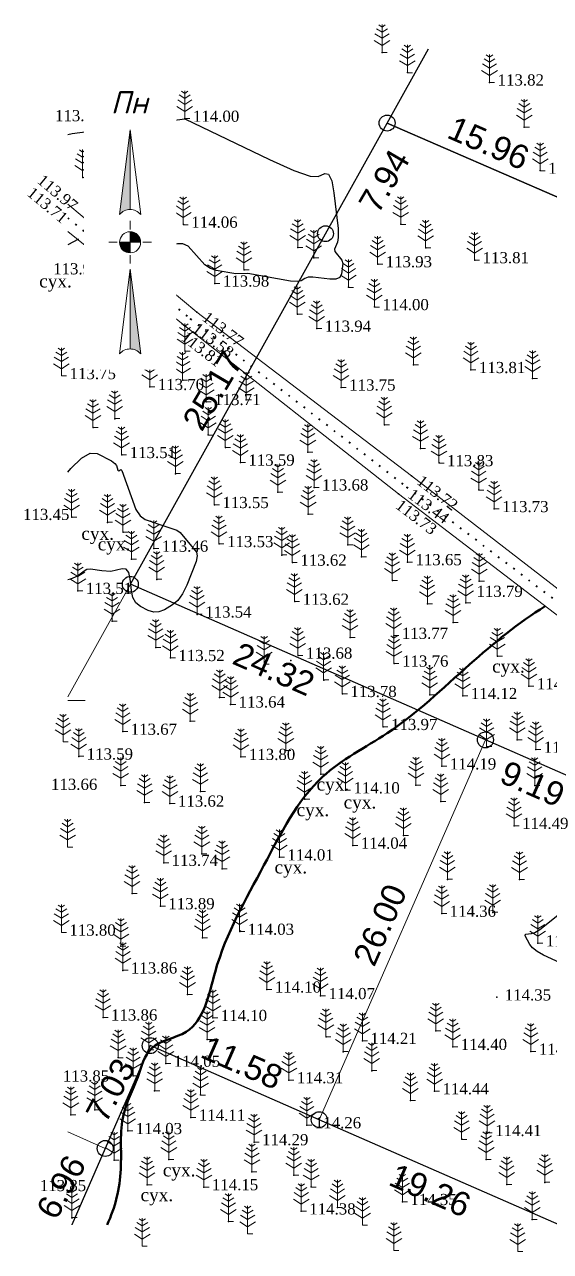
# Model space of a CAD drawing. Header units: millimetres. Extents: x 5405512 to 5405599.5, y 5525055.7 to 5525132.7.
# Drawn here: x 5405512 to 5405545, y 5525055.7 to 5525132.7 of the extents above; entities that cross this region are included whole.
import ezdxf
from ezdxf.enums import TextEntityAlignment as Align

# ---------------------------------------------------------------- set-up
doc = ezdxf.new("R2010")
doc.units = ezdxf.units.MM
doc.set_wipeout_variables(frame=1)
doc.linetypes.add('HIDDEN', pattern=[0.5, 0, -0.5])
for name, color, linetype, lineweight in [('#Лист (текст_ПН)', 250, 'Continuous', 0), ('#Штамп', 250, 'Continuous', 0), ('о', 10, 'Continuous', 0), ('рельеф', 7, 'Continuous', 0), ('ТОЧКИ', 7, 'Continuous', 30)]:
    doc.layers.add(name, color=color, linetype=linetype, lineweight=lineweight)
for name, color, linetype in [('горизонтали', 42, 'Continuous'), ('Ділянки_Межі', 10, 'Continuous'), ('надписи', 7, 'Continuous'), ('отметки', 7, 'Continuous'), ('промеры', 185, 'Continuous'), ('Растительность', 7, 'Continuous')]:
    doc.layers.add(name, color=color, linetype=linetype)
doc.styles.get("Standard").update_dxf_attribs({"font": 'arial.ttf'})
doc.styles.add('times', font='times.ttf')
doc.styles.add('Мой_Топо', font='isocpeui.ttf')
doc.linetypes.add('канава 0', pattern='A,0.9,0,["|",Standard,S=0.25,R=0,X=0,Y=0],0.1', length=1)

# ---------------------------------------------------------------- blocks, each defined once
blk = doc.blocks.new('A$C51FE15A3')
at = {"layer": 'Растительность', "color": 94, "lineweight": 0}
for points in [[(-0.201, 1.726), (0, 1.584), (0.201, 1.726)], [(0, 1.75), (0, 0), (0.319, 0)], [(-0.447, 1.172), (0, 0.895), (0.447, 1.172)], [(-0.343, 1.489), (0, 1.267), (0.343, 1.489)], [(-0.493, 0.753), (0, 0.444), (0.493, 0.753)]]:
    blk.add_lwpolyline(points, dxfattribs=at)
blk = doc.blocks.new('*U5')
at = {"color": 0}
for points in [[(-0.113, 0), (-0.109, -0.029), (-0.097, -0.056)], [(-0.113, 0), (-0.097, -0.056), (0, 0)], [(-0.097, -0.056), (0, -0.113), (0, 0)], [(-0.097, -0.056), (-0.08, -0.08), (-0.056, -0.097)], [(-0.097, -0.056), (-0.056, -0.097), (0, -0.113)], [(-0.056, -0.097), (-0.029, -0.109), (0, -0.113)]]:
    blk.add_solid(points, dxfattribs=at)
blk = doc.blocks.new('*U6')
at = {"color": 0}
for points in [[(0, 0), (0.097, 0.056), (0, 0.113)], [(0.097, 0.056), (0.029, 0.109), (0, 0.113)], [(0, 0), (0.113, 0), (0.097, 0.056)], [(0.097, 0.056), (0.056, 0.097), (0.029, 0.109)], [(0.097, 0.056), (0.08, 0.08), (0.056, 0.097)], [(0.113, 0), (0.109, 0.029), (0.097, 0.056)]]:
    blk.add_solid(points, dxfattribs=at)
blk = doc.blocks.new('*U7')
at = {"color": 0}
for points in [[(0, -1.136), (0.021, -1.138), (0, -0.288)], [(0.021, -1.138), (0.042, -1.142), (0, -0.288)], [(0.042, -1.142), (0.062, -1.15), (0, -0.288)], [(0.062, -1.15), (0.081, -1.16), (0, -0.288)], [(0.081, -1.16), (0.098, -1.173), (0, -0.288)], [(0.098, -1.173), (0.113, -1.188), (0, -0.288)]]:
    blk.add_solid(points, dxfattribs=at)
blk = doc.blocks.new('*U8')
at = {"color": 0}
for points in [[(-0.113, 0.297), (-0.098, 0.312), (0, 1.197)], [(-0.098, 0.312), (-0.081, 0.325), (0, 1.197)], [(-0.081, 0.325), (-0.062, 0.335), (0, 1.197)], [(-0.062, 0.335), (-0.042, 0.343), (0, 1.197)], [(-0.042, 0.343), (-0.021, 0.347), (0, 1.197)], [(-0.021, 0.347), (0, 0.349), (0, 1.197)]]:
    blk.add_solid(points, dxfattribs=at)
blk = doc.blocks.new('#Північ')
at = {"color": 7}
blk.add_wipeout([(-2.901, 10.635), (2.901, 10.635), (2.901, -7.981), (-2.901, -7.981)], dxfattribs=at).dxf.layer = '#Лист (текст_ПН)'
at = {"layer": '#Лист (текст_ПН)'}
for p, q in [((-0.663, 1.748), (0, 7.043)), ((0, 7.043), (0, 2.052)), ((0, 7.043), (0.663, 1.748)), ((0, 1.337), (0, 0.807)), ((-1.337, 0), (-0.807, 0)), ((-0.662, 0), (0.662, 0)), ((0, 0.662), (0, -0.662)), ((1.337, 0), (0.807, 0)), ((0, -1.337), (0, -0.807)), ((-0.663, -6.99), (0, -1.695)), ((0, -1.695), (0.663, -6.99)), ((0, -1.695), (0, -6.686))]:
    blk.add_line(p, q, dxfattribs=at)
at = {"layer": '#Лист (текст_ПН)', "flags": 128}
for points in [[(0, 7.043), (-0.663, 1.748, -0.218585), (0, 2.052)], [(0, 0), (-0.662, 0, 0.414214), (0, -0.662)]]:
    blk.add_lwpolyline(points, format="xyb", close=True, dxfattribs=at)
at = {"layer": '#Лист (текст_ПН)'}
blk.add_circle((0, 0), 0.662, dxfattribs=at)
for centre in [(0, 1.178), (0, -7.56)]:
    blk.add_arc(centre, 0.874, 40.67981, 139.32019, dxfattribs=at)
at = {"layer": '#Лист (текст_ПН)', "xscale": 5.883850111352785, "yscale": 5.883850111352785, "zscale": 5.883850111352785}
for name in ['*U8', '*U5', '*U6', '*U7']:
    blk.add_blockref(name, (0, 0), dxfattribs=at)
at = {"layer": '#Лист (текст_ПН)', "style": 'Мой_Топо'}
blk.add_text('Пн', height=1.4, dxfattribs=at).set_placement((-1.217, 8.077))

msp = doc.modelspace()

# ---------------------------------------------------------------- linework, layer by layer
at = {"layer": 'горизонтали', "color": 32}
for points in [[(5405514.686, 5525125.792, 114), (5405514.957, 5525125.852, 114), (5405522.037, 5525126.762, 114), (5405527.347, 5525124.212, 114), (5405528.867, 5525123.532, 114), (5405529.887, 5525123.172, 114), (5405530.407, 5525123.142, 114), (5405530.807, 5525123.332, 114), (5405531.057, 5525123.292, 114), (5405531.247, 5525122.882, 114), (5405531.387, 5525122.122, 114), (5405531.647, 5525119.892, 114), (5405531.657, 5525119.332, 114), (5405531.607, 5525119.032, 114), (5405531.417, 5525118.602, 114), (5405531.447, 5525118.442, 114), (5405531.887, 5525117.912, 114), (5405531.937, 5525117.702, 114), (5405531.867, 5525117.042, 114), (5405531.757, 5525116.822, 114), (5405531.517, 5525116.722, 114), (5405531.137, 5525116.722, 114), (5405530.067, 5525116.842, 114), (5405529.767, 5525116.832, 114), (5405529.567, 5525116.762, 114), (5405529.337, 5525116.612, 114), (5405529.097, 5525116.562, 114), (5405528.667, 5525116.582, 114), (5405525.977, 5525117.072, 114), (5405525.227, 5525117.052, 114), (5405524.007, 5525117.262, 114), (5405523.637, 5525117.382, 114), (5405523.297, 5525117.602, 114), (5405522.247, 5525118.782, 114), (5405521.917, 5525118.922, 114), (5405521.567, 5525118.922, 114), (5405521.037, 5525118.802, 114), (5405520.587, 5525118.772, 114), (5405519.977, 5525118.862, 114), (5405517.867, 5525119.432, 114), (5405517.037, 5525119.582, 114), (5405516.886, 5525119.576, 114)], [(5405515.363, 5525119.214, 114), (5405514.687, 5525118.872, 114), (5405514.686, 5525118.872, 114)], [(5405514.686, 5525104.619, 113.5), (5405514.887, 5525104.842, 113.5), (5405515.547, 5525105.492, 113.5), (5405516.097, 5525105.802, 113.5), (5405516.537, 5525105.772, 113.5), (5405517.437, 5525105.312, 113.5), (5405517.647, 5525105.152, 113.5), (5405517.747, 5525105.022, 113.5), (5405517.837, 5525104.742, 113.5), (5405517.887, 5525104.702, 113.5), (5405518.007, 5525104.782, 113.5), (5405518.087, 5525104.712, 113.5), (5405518.957, 5525102.262, 113.5), (5405519.227, 5525101.862, 113.5), (5405519.537, 5525101.642, 113.5), (5405520.907, 5525101.172, 113.5), (5405521.537, 5525100.972, 113.5), (5405521.747, 5525100.832, 113.5), (5405522.757, 5525099.592, 113.5), (5405522.807, 5525099.372, 113.5), (5405522.737, 5525099.002, 113.5), (5405522.157, 5525097.532, 113.5), (5405521.887, 5525096.982, 113.5), (5405521.587, 5525096.572, 113.5), (5405521.257, 5525096.292, 113.5), (5405520.747, 5525095.982, 113.5), (5405520.407, 5525095.842, 113.5), (5405520.077, 5525095.822, 113.5), (5405519.737, 5525095.932, 113.5), (5405519.247, 5525096.192, 113.5), (5405518.957, 5525096.422, 113.5), (5405518.767, 5525096.752, 113.5), (5405518.677, 5525097.182, 113.5), (5405518.607, 5525097.922, 113.5), (5405518.517, 5525098.312, 113.5), (5405518.357, 5525098.522, 113.5), (5405518.107, 5525098.542, 113.5), (5405517.397, 5525098.372, 113.5), (5405516.817, 5525098.412, 113.5), (5405516.107, 5525098.532, 113.5), (5405515.887, 5525098.502, 113.5), (5405515.707, 5525098.402, 113.5), (5405515.307, 5525098.082, 113.5), (5405514.867, 5525097.902, 113.5), (5405514.686, 5525097.86, 113.5)], [(5405546.137, 5525073.592, 114.5), (5405544.537, 5525074.322, 114.5), (5405544.137, 5525074.542, 114.5), (5405543.857, 5525074.772, 114.5), (5405543.677, 5525074.992, 114.5), (5405543.397, 5525075.532, 114.5), (5405543.417, 5525075.642, 114.5), (5405543.777, 5525075.672, 114.5), (5405543.777, 5525075.672, 114.5), (5405543.987, 5525075.732, 114.5), (5405544.307, 5525075.922, 114.5), (5405545.847, 5525077.172, 114.5)]]:
    msp.add_polyline3d(points, dxfattribs=at)
at = {"layer": 'горизонтали', "color": 32, "lineweight": 50}
msp.add_open_spline([(5405544.644, 5525096.197), (5405542.967, 5525095.178), (5405539.571, 5525092.364), (5405535.448, 5525088.372), (5405529.811, 5525085.57), (5405526.912, 5525079.585), (5405523.981, 5525074.667), (5405523.11, 5525069.298), (5405519.699, 5525068.901), (5405519.094, 5525066.429), (5405517.819, 5525064.104), (5405518.224, 5525060.86), (5405517.669, 5525058.487), (5405517.156, 5525057.413)], degree=3, knots=[396.18924, 396.18924, 396.18924, 396.18924, 402.000498, 408.750929, 413.644849, 420.300656, 427.666961, 431.820459, 434.236566, 436.227121, 438.760306, 442.17643, 445.698671, 445.698671, 445.698671, 445.698671], dxfattribs=at)
at = {"layer": 'Ділянки_Межі', "lineweight": 25}
for points in [[(5405566.657, 5525131.166), (5405562.618, 5525121.976), (5405552.171, 5525126.549), (5405549.366, 5525120.143), (5405534.724, 5525126.503)], [(5405534.724, 5525126.503), (5405537.321, 5525131.166)], [(5405545.519, 5525057.413), (5405530.466, 5525064.004), (5405519.862, 5525068.646), (5405517.04, 5525062.202), (5405514.944, 5525057.413)]]:
    msp.add_lwpolyline(points, dxfattribs=at)
at = {"layer": 'Ділянки_Межі'}
msp.add_lwpolyline([(5405518.613, 5525097.576), (5405530.859, 5525119.564), (5405534.724, 5525126.503), (5405549.366, 5525120.143), (5405546.556, 5525113.725), (5405559.77, 5525107.94), (5405549.312, 5525084.135), (5405540.894, 5525087.821)], close=True, dxfattribs=at)
at = {"layer": 'Ділянки_Межі', "lineweight": 0}
for points in [[(5405514.686, 5525090.525), (5405518.613, 5525097.576), (5405540.894, 5525087.821), (5405530.466, 5525064.004), (5405519.862, 5525068.646), (5405517.04, 5525062.202), (5405514.686, 5525063.233)], [(5405530.466, 5525064.004), (5405540.894, 5525087.821), (5405549.312, 5525084.135), (5405558.553, 5525080.09), (5405548.608, 5525057.413)], [(5405545.519, 5525057.413), (5405530.466, 5525064.004)], [(5405514.686, 5525063.233), (5405517.04, 5525062.202), (5405514.944, 5525057.413)]]:
    msp.add_lwpolyline(points, dxfattribs=at)
at = {"layer": 'о', "color": 0, "lineweight": 0}
msp.add_lwpolyline([(5405514.686, 5525090.295), (5405515.772, 5525090.295)], dxfattribs=at)
at = {"layer": 'отметки', "color": 7}
for p in [(5405534.415, 5525130.931, 113.796), (5405536.01, 5525129.666, 113.79), (5405541.158, 5525129.055, 113.825), (5405522.042, 5525126.78, 114), (5405543.332, 5525126.249, 113.683), (5405517.246, 5525124.144, 114.075), (5405515.631, 5525123.091, 114.093), (5405544.338, 5525123.519, 113.704), (5405521.94, 5525120.138, 114.057), (5405535.59, 5525120.154, 113.803), (5405529.129, 5525118.706, 114.133), (5405537.148, 5525118.676, 113.929), (5405530.132, 5525118.047, 114.056), (5405534.135, 5525117.656, 113.935), (5405540.219, 5525117.91, 113.814), (5405525.751, 5525117.306, 114.009), (5405523.922, 5525116.445, 113.981), (5405532.304, 5525116.206, 113.983), (5405517.671, 5525115.834, 113.888), (5405516.331, 5525114.958, 113.966), (5405522.79, 5525114.643, 113.77), (5405529.092, 5525114.518, 113.883), (5405533.935, 5525114.968, 114), (5405522.038, 5525113.772, 113.805), (5405522.385, 5525114.208, 113.582), (5405530.312, 5525113.616, 113.942), (5405516.851, 5525112.19, 113.772), (5405519.16, 5525112.353, 113.795), (5405522.048, 5525112.199, 113.83), (5405536.373, 5525111.342, 113.843), (5405539.987, 5525111.023, 113.806), (5405519.836, 5525109.958, 113.703), (5405521.898, 5525110.389, 113.807), (5405531.847, 5525109.926, 113.751), (5405543.85, 5525110.482, 113.661), (5405525.89, 5525109.145, 113.74), (5405523.378, 5525109.015, 113.708), (5405517.639, 5525107.964, 113.749), (5405534.557, 5525107.572, 113.768), (5405516.282, 5525107.404, 113.515), (5405523.503, 5525106.944, 113.637), (5405524.578, 5525106.159, 113.664), (5405536.827, 5525106.103, 113.785), (5405518.073, 5525105.692, 113.507), (5405529.758, 5525105.866, 113.689), (5405521.449, 5525104.512, 113.585), (5405525.519, 5525105.22, 113.59), (5405537.984, 5525105.185, 113.831), (5405536.247, 5525104.388, 113.722), (5405527.877, 5525103.355, 113.633), (5405530.14, 5525103.658, 113.684), (5405535.434, 5525103.256, 113.729), (5405535.969, 5525103.655, 113.439), (5405540.476, 5525103.499, 113.803), (5405523.889, 5525102.558, 113.554), (5405541.447, 5525102.303, 113.732), (5405514.944, 5525101.782, 113.454), (5405517.19, 5525101.458, 113.48), (5405529.772, 5525101.979, 113.577), (5405518.159, 5525100.842, 113.468), (5405524.184, 5525100.108, 113.529), (5405532.25, 5525100.061, 113.664), (5405518.692, 5525099.154, 113.492), (5405520.095, 5525099.82, 113.462), (5405528.127, 5525099.407, 113.639), (5405533.114, 5525099.297, 113.666), (5405528.783, 5525098.944, 113.615), (5405536.002, 5525098.974, 113.646), (5405520.281, 5525097.883, 113.439), (5405535.056, 5525097.811, 113.716), (5405540.509, 5525097.777, 113.789), (5405515.32, 5525097.172, 113.51), (5405528.927, 5525096.492, 113.624), (5405537.254, 5525096.355, 113.675), (5405539.661, 5525096.423, 113.791), (5405517.468, 5525095.266, 113.551), (5405522.812, 5525095.694, 113.543), (5405538.861, 5525095.18, 113.806), (5405532.416, 5525094.24, 113.678), (5405535.146, 5525094.355, 113.769), (5405520.204, 5525093.624, 113.556), (5405521.128, 5525092.964, 113.518), (5405529.135, 5525093.111, 113.682), (5405541.649, 5525093.079, 113.988), (5405527.027, 5525092.565, 113.675), (5405528.684, 5525092.805, 113.666), (5405535.166, 5525092.613, 113.756), (5405530.749, 5525091.571, 113.726), (5405531.918, 5525090.707, 113.785), (5405537.411, 5525090.646, 113.847), (5405543.624, 5525091.189, 114.147), (5405524.217, 5525090.47, 113.666), (5405524.906, 5525090.05, 113.635), (5405539.48, 5525090.579, 114.115), (5405518.138, 5525088.341, 113.668), (5405522.373, 5525089.004, 113.641), (5405534.471, 5525088.638, 113.97), (5405542.891, 5525087.82, 114.256), (5405528.372, 5525087.15, 113.837), (5405540.973, 5525087.392, 114.165), (5405544.052, 5525087.211, 114.267), (5405515.374, 5525086.785, 113.592), (5405525.553, 5525086.759, 113.802), (5405538.164, 5525086.166, 114.186), (5405530.559, 5525085.673, 114.007), (5405518.01, 5525084.967, 113.635), (5405523.007, 5525084.586, 113.785), (5405532.113, 5525084.664, 114.104), (5405536.537, 5525084.98, 114.205), (5405543.999, 5525084.957, 114.24), (5405519.506, 5525083.898, 113.644), (5405521.101, 5525083.833, 113.621), (5405529.554, 5525084.096, 113.875), (5405538.095, 5525083.95, 114.33), (5405542.697, 5525082.437, 114.494), (5405535.749, 5525081.818, 114.263), (5405523.103, 5525080.666, 113.801), (5405532.573, 5525081.197, 114.041), (5405520.705, 5525080.121, 113.741), (5405527.969, 5525080.459, 114.012), (5405524.371, 5525079.737, 113.941), (5405538.513, 5525079.075, 114.413), (5405543.036, 5525079.06, 114.377), (5405518.724, 5525078.192, 113.85), (5405520.497, 5525077.398, 113.894), (5405538.15, 5525076.927, 114.358), (5405541.351, 5525077.005, 114.454), (5405523.139, 5525075.403, 113.978), (5405525.479, 5525075.797, 114.029), (5405525.525, 5525075.833, 114.029), (5405518.021, 5525074.876, 113.885), (5405544.186, 5525075.071, 114.521), (5405518.149, 5525073.369, 113.856), (5405527.175, 5525072.174, 114.105), (5405522.203, 5525071.849, 113.922), (5405530.553, 5525071.763, 114.073), (5405541.606, 5525071.679, 114.35), (5405516.901, 5525070.421, 113.859), (5405523.786, 5525070.388, 114.095), (5405530.892, 5525069.203, 114.179), (5405537.784, 5525069.567, 114.426), (5405519.774, 5525068.377, 114.007), (5405523.433, 5525069.042, 114.046), (5405533.173, 5525068.953, 114.214), (5405538.842, 5525068.573, 114.4), (5405517.854, 5525067.894, 114.039), (5405531.975, 5525068.265, 114.214), (5405543.741, 5525068.276, 114.474), (5405520.836, 5525067.519, 114.047), (5405533.766, 5525067.077, 114.278), (5405518.794, 5525066.761, 113.977), (5405528.562, 5525066.486, 114.31), (5405520.139, 5525065.818, 113.966), (5405523.023, 5525065.554, 114.217), (5405537.701, 5525065.794, 114.441), (5405516.377, 5525064.631, 113.927), (5405536.191, 5525065.204, 114.391), (5405514.881, 5525064.31, 113.824), (5405522.412, 5525064.145, 114.106), (5405518.453, 5525063.298, 114.03), (5405529.689, 5525063.66, 114.263), (5405541.004, 5525063.172, 114.406), (5405526.376, 5525062.599, 114.287), (5405539.408, 5525062.774, 114.386), (5405517.601, 5525061.47, 113.982), (5405521.027, 5525061.499, 114.08), (5405540.942, 5525061.51, 114.379), (5405526.244, 5525060.739, 114.313), (5405519.66, 5525059.922, 114.092), (5405528.868, 5525060.524, 114.347), (5405542.234, 5525059.93, 114.351), (5405544.622, 5525060.075, 114.406), (5405523.23, 5525059.778, 114.146), (5405529.954, 5525059.783, 114.39), (5405531.61, 5525058.489, 114.407), (5405535.685, 5525058.85, 114.345), (5405514.948, 5525057.859, 113.967), (5405514.96, 5525057.839, 113.978), (5405524.764, 5525057.618, 114.253), (5405529.342, 5525058.26, 114.382), (5405543.834, 5525057.737, 114.479)]:
    msp.add_point(p, dxfattribs=at)
at = {"layer": 'рельеф', "color": 7, "linetype": 'канава 0'}
for points, elevation in [([(5405596.721, 5525057.413), (5405589, 5525063.5), (5405574.91, 5525074.06), (5405563.36, 5525082.97), (5405550.609, 5525093.299), (5405536.247, 5525104.388), (5405522.78, 5525114.65), (5405514.686, 5525121.415)], 113.66), ([(5405514.686, 5525119.708), (5405522.03, 5525113.78), (5405535.434, 5525103.256), (5405549.773, 5525092.292), (5405562.847, 5525081.89), (5405574.514, 5525072.886), (5405588.264, 5525062.797), (5405595.38, 5525057.413)], 113.39)]:
    msp.add_lwpolyline(points, dxfattribs=dict(at, elevation=elevation))
at = {"layer": 'рельеф', "color": 7, "linetype": 'HIDDEN', "lineweight": 40, "elevation": 113.4}
msp.add_lwpolyline([(5405514.686, 5525120.551), (5405522.37, 5525114.22), (5405535.95, 5525103.67), (5405550.22, 5525092.8), (5405563.12, 5525082.28), (5405574.69, 5525073.53), (5405588.62, 5525063.09), (5405596.133, 5525057.413)], dxfattribs=at)
at = {"layer": 'ТОЧКИ'}
for centre in [(5405534.724, 5525126.503), (5405530.859, 5525119.564), (5405518.613, 5525097.576), (5405540.894, 5525087.821, 107.24), (5405519.862, 5525068.646), (5405530.466, 5525064.004), (5405517.04, 5525062.202)]:
    msp.add_circle(centre, 0.5, dxfattribs=at)

# ---------------------------------------------------------------- block references
at = {"layer": 'Растительность', "color": 7}
for p in [(5405534.41, 5525130.93, 113.8), (5405536, 5525129.66, 113.79), (5405541.15, 5525129.05, 113.82), (5405522.03, 5525126.78, 114), (5405543.33, 5525126.24, 113.68), (5405517.24, 5525124.14, 114.08), (5405515.62, 5525123.09, 114.09), (5405544.33, 5525123.51, 113.7), (5405521.93, 5525120.13, 114.06), (5405535.58, 5525120.15, 113.8), (5405529.12, 5525118.7, 114.13), (5405537.14, 5525118.67, 113.93), (5405530.12, 5525118.04, 114.06), (5405534.13, 5525117.65, 113.93), (5405540.21, 5525117.9, 113.81), (5405525.74, 5525117.3, 114.01), (5405517.66, 5525115.83, 113.89), (5405523.91, 5525116.44, 113.98), (5405532.3, 5525116.2, 113.98), (5405516.32, 5525114.95, 113.97), (5405529.09, 5525114.51, 113.88), (5405533.93, 5525114.96, 114), (5405530.31, 5525113.61, 113.94), (5405519.16, 5525112.35, 113.8), (5405522.04, 5525112.19, 113.83), (5405536.37, 5525111.34, 113.84), (5405514.29, 5525110.65, 113.75), (5405539.98, 5525111.02, 113.81), (5405543.85, 5525110.48, 113.66), (5405519.83, 5525109.96, 113.7), (5405521.89, 5525110.38, 113.81), (5405531.84, 5525109.92, 113.75), (5405523.37, 5525109.01, 113.71), (5405525.89, 5525109.14, 113.74), (5405516.27, 5525107.41, 113.51), (5405517.63, 5525107.97, 113.75), (5405534.55, 5525107.57, 113.77), (5405523.5, 5525106.94, 113.64), (5405524.57, 5525106.16, 113.66), (5405529.75, 5525105.86, 113.69), (5405536.82, 5525106.1, 113.79), (5405518.06, 5525105.7, 113.51), (5405525.52, 5525105.22, 113.59), (5405537.98, 5525105.18, 113.83), (5405521.44, 5525104.52, 113.58), (5405530.14, 5525103.65, 113.68), (5405527.87, 5525103.35, 113.63), (5405540.47, 5525103.49, 113.8), (5405523.88, 5525102.57, 113.55), (5405529.77, 5525101.98, 113.58), (5405541.44, 5525102.3, 113.73), (5405514.93, 5525101.79, 113.45), (5405517.18, 5525101.47, 113.48), (5405518.15, 5525100.85, 113.47), (5405520.08, 5525099.83, 113.46), (5405524.17, 5525100.12, 113.53), (5405532.25, 5525100.06, 113.66), (5405518.68, 5525099.16, 113.49), (5405528.11, 5525099.42, 113.64), (5405528.77, 5525098.95, 113.61), (5405533.11, 5525099.29, 113.67), (5405536, 5525098.97, 113.65), (5405520.27, 5525097.89, 113.44), (5405535.05, 5525097.81, 113.72), (5405540.51, 5525097.77, 113.79), (5405515.32, 5525097.17, 113.51), (5405528.91, 5525096.5, 113.62), (5405537.25, 5525096.35, 113.68), (5405539.66, 5525096.42, 113.79), (5405517.47, 5525095.27, 113.55), (5405522.8, 5525095.7, 113.54), (5405538.86, 5525095.18, 113.81), (5405535.14, 5525094.36, 113.77), (5405520.21, 5525093.62, 113.56), (5405532.4, 5525094.25, 113.68), (5405521.13, 5525092.96, 113.52), (5405529.12, 5525093.12, 113.68), (5405541.64, 5525093.07, 113.99), (5405527.01, 5525092.57, 113.67), (5405535.15, 5525092.62, 113.76), (5405530.74, 5525091.58, 113.73), (5405524.22, 5525090.47, 113.67), (5405531.91, 5525090.71, 113.78), (5405537.4, 5525090.65, 113.85), (5405539.47, 5525090.58, 114.12), (5405543.62, 5525091.18, 114.15), (5405524.91, 5525090.05, 113.64), (5405522.37, 5525089, 113.64), (5405518.14, 5525088.34, 113.67), (5405534.46, 5525088.64, 113.97), (5405514.39, 5525087.69, 113.55), (5405540.97, 5525087.4, 114.16), (5405542.89, 5525087.82, 114.26), (5405515.38, 5525086.79, 113.59), (5405525.55, 5525086.76, 113.8), (5405528.37, 5525087.15, 113.84), (5405544.05, 5525087.21, 114.27), (5405538.16, 5525086.17, 114.19), (5405530.56, 5525085.67, 114.01), (5405518.01, 5525084.97, 113.64), (5405523.01, 5525084.59, 113.78), (5405532.11, 5525084.66, 114.1), (5405536.53, 5525084.98, 114.21), (5405543.99, 5525084.96, 114.24), (5405519.51, 5525083.9, 113.64), (5405521.1, 5525083.83, 113.62), (5405529.55, 5525084.1, 113.88), (5405538.09, 5525083.95, 114.33), (5405542.69, 5525082.44, 114.49), (5405532.57, 5525081.2, 114.04), (5405535.75, 5525081.82, 114.26), (5405514.68, 5525081.1, 113.68), (5405523.1, 5525080.67, 113.8), (5405527.97, 5525080.46, 114.01), (5405520.71, 5525080.12, 113.74), (5405524.37, 5525079.74, 113.94), (5405538.51, 5525079.08, 114.41), (5405543.03, 5525079.06, 114.38), (5405518.72, 5525078.19, 113.85), (5405520.5, 5525077.4, 113.89), (5405538.15, 5525076.93, 114.36), (5405541.35, 5525077.01, 114.45), (5405514.29, 5525075.74, 113.8), (5405523.14, 5525075.4, 113.98), (5405525.47, 5525075.8, 114.03), (5405544.18, 5525075.07, 114.52), (5405518.02, 5525074.88, 113.88), (5405518.15, 5525073.37, 113.86), (5405527.18, 5525072.17, 114.1), (5405522.2, 5525071.85, 113.92), (5405530.54, 5525071.77, 114.07), (5405516.9, 5525070.42, 113.86), (5405523.79, 5525070.39, 114.1), (5405523.43, 5525069.04, 114.05), (5405530.88, 5525069.2, 114.18), (5405533.17, 5525068.95, 114.21), (5405537.78, 5525069.57, 114.43), (5405519.77, 5525068.38, 114.01), (5405531.97, 5525068.27, 114.21), (5405538.84, 5525068.57, 114.4), (5405543.74, 5525068.28, 114.47), (5405517.85, 5525067.89, 114.04), (5405520.84, 5525067.52, 114.05), (5405518.79, 5525066.76, 113.98), (5405533.76, 5525067.08, 114.28), (5405520.14, 5525065.82, 113.97), (5405528.56, 5525066.49, 114.31), (5405523.02, 5525065.55, 114.22), (5405536.19, 5525065.2, 114.39), (5405537.7, 5525065.79, 114.44), (5405514.88, 5525064.31, 113.82), (5405516.38, 5525064.63, 113.93), (5405522.41, 5525064.15, 114.11), (5405529.69, 5525063.66, 114.26), (5405518.45, 5525063.3, 114.03), (5405539.4, 5525062.77, 114.39), (5405541, 5525063.17, 114.41), (5405526.38, 5525062.6, 114.29), (5405517.6, 5525061.47, 113.98), (5405521.03, 5525061.5, 114.08), (5405540.94, 5525061.51, 114.38), (5405526.24, 5525060.74, 114.31), (5405528.87, 5525060.52, 114.35), (5405519.66, 5525059.92, 114.09), (5405523.23, 5525059.78, 114.15), (5405529.96, 5525059.78, 114.39), (5405542.23, 5525059.93, 114.35), (5405544.62, 5525060.08, 114.41), (5405529.34, 5525058.26, 114.38), (5405531.61, 5525058.49, 114.41), (5405535.68, 5525058.85, 114.35), (5405514.95, 5525057.86, 113.97), (5405524.77, 5525057.62, 114.25), (5405533.18, 5525057.38, 114.45), (5405543.83, 5525057.74, 114.48), (5405525.97, 5525056.85, 114.32), (5405519.36, 5525056.07, 114.14), (5405535.15, 5525055.8, 114.49), (5405542.92, 5525055.74, 114.57)]:
    msp.add_blockref('A$C51FE15A3', p, dxfattribs=at)

# ---------------------------------------------------------------- texts
at = {"layer": 'надписи', "color": 7, "style": 'times'}
for p in [(5405512.895, 5525116.993, 111.861), (5405515.541, 5525101.166, 111.861), (5405516.567, 5525100.504, 111.861), (5405541.315, 5525092.838, 111.861), (5405530.298, 5525085.442, 111.861), (5405531.997, 5525084.316, 111.861), (5405529.044, 5525083.837, 111.861), (5405527.661, 5525080.244, 111.861), (5405520.652, 5525061.247, 111.861), (5405519.254, 5525059.691, 111.861)]:
    msp.add_text('сух.', height=0.8, dxfattribs=at).set_placement(p, align=Align.TOP_LEFT)
at = {"layer": 'отметки', "color": 7, "style": 'times'}
for s, p in [('113.82', (5405541.658, 5525129.555, 113.825)), ('113.96', (5405513.89, 5525127.32, 113.957)), ('114.00', (5405522.542, 5525127.28, 114)), ('113.70', (5405544.838, 5525124.019, 113.704)), ('114.09', (5405516.131, 5525123.591, 114.093)), ('114.06', (5405522.44, 5525120.638, 114.057)), ('113.81', (5405540.719, 5525118.41, 113.814)), ('113.98', (5405513.77, 5525117.714, 113.976)), ('113.93', (5405534.635, 5525118.156, 113.935)), ('113.98', (5405524.422, 5525116.945, 113.981)), ('113.97', (5405516.831, 5525115.458, 113.966)), ('114.00', (5405534.435, 5525115.468, 114)), ('113.94', (5405530.812, 5525114.116, 113.942)), ('113.81', (5405540.487, 5525111.523, 113.806)), ('113.75', (5405514.802, 5525111.142, 113.746)), ('113.70', (5405520.336, 5525110.458, 113.703)), ('113.75', (5405532.347, 5525110.426, 113.751)), ('113.71', (5405523.878, 5525109.515, 113.708)), ('113.51', (5405518.573, 5525106.192, 113.507)), ('113.59', (5405526.019, 5525105.72, 113.59)), ('113.83', (5405538.484, 5525105.685, 113.831)), ('113.68', (5405530.64, 5525104.158, 113.684)), ('113.55', (5405524.389, 5525103.058, 113.554)), ('113.45', (5405511.881, 5525102.31, 113.454)), ('113.73', (5405541.947, 5525102.803, 113.732)), ('113.46', (5405520.595, 5525100.32, 113.462)), ('113.53', (5405524.684, 5525100.608, 113.529)), ('113.62', (5405529.283, 5525099.444, 113.615)), ('113.65', (5405536.502, 5525099.474, 113.646)), ('113.51', (5405515.82, 5525097.672, 113.51)), ('113.62', (5405529.427, 5525096.992, 113.624)), ('113.79', (5405540.33, 5525097.49, 113.789)), ('113.54', (5405523.312, 5525096.194, 113.543)), ('113.77', (5405535.646, 5525094.855, 113.769)), ('113.52', (5405521.628, 5525093.464, 113.518)), ('113.68', (5405529.635, 5525093.611, 113.682)), ('113.76', (5405535.666, 5525093.113, 113.756)), ('114.15', (5405544.124, 5525091.689, 114.147)), ('113.78', (5405532.418, 5525091.207, 113.785)), ('114.12', (5405539.98, 5525091.079, 114.115)), ('113.64', (5405525.406, 5525090.55, 113.635)), ('113.97', (5405534.971, 5525089.138, 113.97)), ('113.67', (5405518.638, 5525088.841, 113.668)), ('114.27', (5405544.552, 5525087.711, 114.267)), ('113.59', (5405515.874, 5525087.285, 113.592)), ('113.80', (5405526.053, 5525087.259, 113.802)), ('114.19', (5405538.664, 5525086.666, 114.186)), ('113.66', (5405513.636, 5525085.385, 113.663)), ('114.10', (5405532.613, 5525085.164, 114.104)), ('113.62', (5405521.601, 5525084.333, 113.621)), ('114.49', (5405543.197, 5525082.937, 114.494)), ('114.04', (5405533.073, 5525081.697, 114.041)), ('114.01', (5405528.469, 5525080.959, 114.012)), ('113.74', (5405521.205, 5525080.621, 113.741)), ('113.89', (5405520.997, 5525077.898, 113.894)), ('114.36', (5405538.65, 5525077.427, 114.358)), ('113.80', (5405514.787, 5525076.244, 113.804)), ('114.03', (5405525.979, 5525076.297, 114.029)), ('114.52', (5405544.686, 5525075.571, 114.521)), ('113.86', (5405518.649, 5525073.869, 113.856)), ('114.10', (5405527.675, 5525072.674, 114.105)), ('114.07', (5405531.053, 5525072.263, 114.073)), ('114.35', (5405542.106, 5525072.179, 114.35)), ('113.86', (5405517.401, 5525070.921, 113.859)), ('114.10', (5405524.286, 5525070.888, 114.095)), ('114.21', (5405533.673, 5525069.453, 114.214)), ('114.40', (5405539.342, 5525069.073, 114.4)), ('114.47', (5405544.241, 5525068.776, 114.474)), ('114.05', (5405521.336, 5525068.019, 114.047)), ('113.85', (5405514.38, 5525067.093, 113.855)), ('114.31', (5405529.062, 5525066.986, 114.31)), ('114.44', (5405538.201, 5525066.294, 114.441)), ('114.11', (5405522.912, 5525064.645, 114.106)), ('114.03', (5405518.953, 5525063.798, 114.03)), ('114.26', (5405530.189, 5525064.16, 114.263)), ('114.29', (5405526.876, 5525063.099, 114.287)), ('114.41', (5405541.504, 5525063.672, 114.406)), ('113.85', (5405512.934, 5525060.224, 113.854)), ('114.15', (5405523.73, 5525060.278, 114.146)), ('114.35', (5405536.185, 5525059.35, 114.345)), ('114.38', (5405529.842, 5525058.76, 114.382))]:
    msp.add_text(s, height=0.7, dxfattribs=at).set_placement(p, align=Align.TOP_LEFT)
for s, rotation, p in [('113.97', 320.11154, (5405513.162, 5525123.34, 113.967)), ('113.71', 320.51387, (5405512.519, 5525122.55, 113.712)), ('113.77', 322.69221, (5405523.484, 5525114.733, 113.77)), ('113.58', 322.76518, (5405522.876, 5525114.052, 113.582)), ('113.81', 322.1346, (5405522.168, 5525113.5, 113.39)), ('113.72', 322.32802, (5405536.948, 5525104.478, 113.722)), ('113.44', 323.46089, (5405536.371, 5525103.631, 113.439)), ('113.73', 322.59746, (5405535.617, 5525102.959, 113.39))]:
    msp.add_text(s, height=0.7, rotation=rotation, dxfattribs=at).set_placement(p, align=Align.TOP_LEFT)
at = {"layer": 'промеры', "char_height": 1.5, "attachment_point": 1}
for s, insert, rotation in [('15.96', (5405538.998, 5525126.989), 336.35584), ('7.94', (5405532.861, 5525121.49), 59.59258), ('25.17', (5405521.808, 5525107.849), 59.59258), ('24.32', (5405525.523, 5525094.002), 336.35584), ('9.19', (5405542.29, 5525086.571), 336.35584), ('26.00', (5405532.539, 5525074.127), 66.37949), ('11.58', (5405523.522, 5525069.323), 336.35584), ('7.03', (5405515.749, 5525064.417), 61.91278), ('6.96', (5405512.646, 5525058.341), 61.91278), ('19.26', (5405535.33, 5525061.316), 336.35584)]:
    msp.add_mtext(s, dxfattribs=dict(at, insert=insert, rotation=rotation))

# ---------------------------------------------------------------- next in the draw order: block references
at = {"layer": '#Штамп'}
msp.add_blockref('#Північ', (5405518.599, 5525119.024, 1045.373), dxfattribs=at)

doc.saveas('drawing.dxf')
